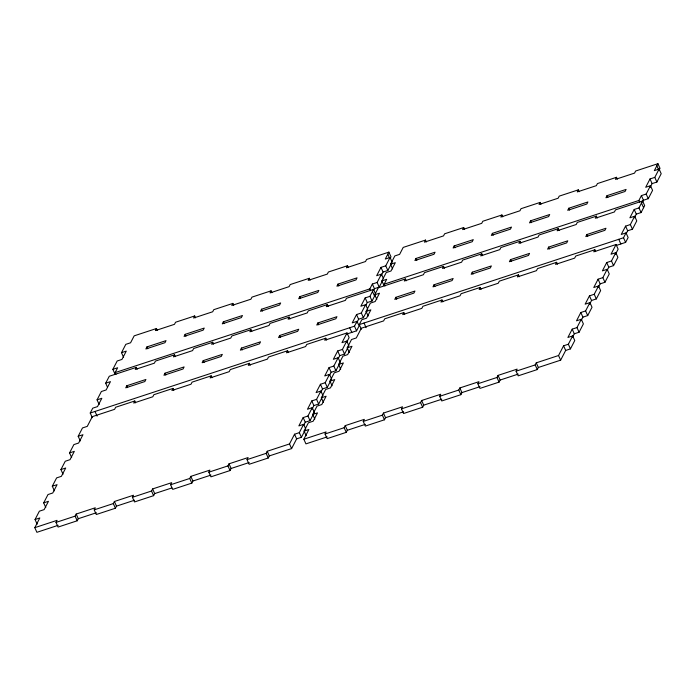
<?xml version="1.0" encoding="UTF-8"?>
<svg xmlns="http://www.w3.org/2000/svg" width="696" height="696" viewBox="0 0 696 696"><rect width="100%" height="100%" fill="white"/><g stroke="black" fill="none" stroke-linecap="round" stroke-linejoin="round"><path stroke-width="1.04" d="M37.149 524.166L35.052 519.52L39.367 511.195L44.144 509.62L48.459 501.303L43.683 502.869L45.779 507.514M43.683 502.869L47.998 494.543L52.774 492.977L57.081 484.651L52.304 486.217L54.401 490.863M52.304 486.217L56.62 477.891L61.396 476.325L65.711 467.999L60.935 469.565L63.032 474.211M60.935 469.565L65.25 461.248L70.018 459.673L74.333 451.347L69.556 452.922L71.653 457.568M69.556 452.922L73.872 444.596L78.648 443.021L82.963 434.704L78.187 436.27L80.284 440.916M78.187 436.27L82.493 427.944L87.27 426.378L92.307 416.66L114.596 409.335L115.666 407.256L134.772 400.974L135.616 402.836M92.324 417.678L90.228 413.032L92.742 408.169L97.518 406.603L101.834 398.277L97.057 399.852L99.154 404.489M97.057 399.852L101.364 391.526L106.14 389.951L110.455 381.625L105.679 383.2L107.358 386.915M105.679 383.2L109.272 376.258L136.338 367.366L137.173 369.228M114.962 373.97L112.865 369.324L117.18 360.998L121.957 359.432L126.272 351.106L121.496 352.672L123.592 357.318M121.496 352.672L125.802 344.346L130.578 342.78L134.18 335.846L156.461 328.521L157.305 330.374M58.168 525.315L36.897 532.31L34.8 527.664L39.829 517.946L35.052 519.52M115.962 374.465L115.127 372.612L117.641 367.758L112.865 369.324M96.387 512.752L78.291 518.703L77.213 520.782L58.107 527.063L56.011 522.418L57.089 520.338L34.8 527.664M126.811 385.749L125.732 387.829L144.838 381.556L145.916 379.468L126.811 385.749L127.655 387.611M136.338 367.366L135.259 369.445L154.364 363.173L155.443 361.085L174.539 354.812L175.383 356.665M146.943 346.904L145.864 348.983L164.961 342.702L166.04 340.622L146.943 346.904L147.778 348.757M156.461 328.521L155.382 330.6L174.487 324.319L175.566 322.239L194.671 315.958L195.506 317.82M56.011 522.418L75.116 516.136L76.186 514.057L95.291 507.775L94.212 509.855L96.309 514.501L115.414 508.228L116.493 506.14L134.589 500.198M134.772 400.974L133.693 403.062L152.798 396.781L153.877 394.702L172.982 388.42L173.817 390.273M165.022 373.195L163.943 375.275L183.039 368.993L184.118 366.914L165.022 373.195L165.857 375.048M174.539 354.812L173.461 356.891L192.566 350.61L193.645 348.531L212.75 342.249L213.585 344.111M185.145 334.341L184.066 336.42L203.171 330.148L204.25 328.068L185.145 334.341L185.98 336.203M194.671 315.958L193.592 318.037L212.698 311.764L213.776 309.676L232.873 303.404L233.717 305.257M94.212 509.855L113.317 503.582L114.396 501.494L133.501 495.221L132.423 497.301L134.519 501.947L153.625 495.665L154.703 493.586L171.79 487.966M172.982 388.42L171.903 390.5L191.008 384.218L192.087 382.139L211.184 375.857L212.028 377.719M203.223 360.632L202.144 362.712L221.25 356.439L222.329 354.36L203.223 360.632L204.067 362.494M212.75 342.249L211.671 344.329L230.776 338.056L231.855 335.968L250.951 329.695L251.795 331.548M223.355 321.787L222.276 323.866L241.373 317.585L242.452 315.505L223.355 321.787L224.19 323.64M232.873 303.404L231.794 305.483L250.899 299.202L251.978 297.122L271.083 290.841L271.918 292.703M132.423 497.301L151.528 491.019L152.607 488.94L171.703 482.659L170.624 484.747L172.721 489.384L191.826 483.111L192.905 481.023L211.001 475.081M211.184 375.857L210.105 377.945L229.21 371.664L230.289 369.585L249.394 363.303L250.229 365.165M241.434 348.078L240.355 350.158L259.46 343.876L260.53 341.797L241.434 348.078L242.269 349.931M250.951 329.695L249.881 331.775L268.978 325.493L270.057 323.414L289.162 317.132L289.997 318.994M261.557 309.224L260.478 311.312L279.583 305.031L280.662 302.951L261.557 309.224L262.401 311.086M271.083 290.841L270.005 292.929L289.11 286.648L290.189 284.568L309.285 278.287L310.129 280.14M170.624 484.747L189.73 478.465L190.808 476.386L209.914 470.105L208.835 472.184L210.931 476.83L230.037 470.548L231.115 468.469L249.212 462.518M249.394 363.303L248.315 365.383L267.421 359.11L268.499 357.022L287.596 350.749L288.44 352.602M279.635 335.515L278.557 337.603L297.662 331.322L298.741 329.243L279.635 335.515L280.479 337.377M289.162 317.132L288.083 319.212L307.188 312.939L308.267 310.86L327.364 304.578L328.207 306.431M299.767 296.67L298.688 298.749L317.785 292.468L318.864 290.389L299.767 296.67L300.602 298.523M309.285 278.287L308.206 280.366L327.311 274.085L328.39 272.005L347.495 265.724L348.331 267.586M208.835 472.184L227.94 465.902L229.019 463.823L248.115 457.542L247.036 459.63L249.142 464.275L268.238 457.994L269.317 455.915L291.607 448.589L296.635 438.871L301.411 437.305L305.248 429.902M287.596 350.749L286.517 352.829L305.622 346.547L306.701 344.468L325.806 338.186L326.642 340.048M317.846 322.961L316.767 325.041L335.872 318.759L336.951 316.68L317.846 322.961L318.681 324.815M327.364 304.578L326.293 306.658L345.39 300.376L346.469 298.297L373.535 289.405L375.631 294.051L372.038 300.985L367.262 302.551L365.826 305.327M337.969 284.116L336.89 286.195L355.995 279.914L357.074 277.834L337.969 284.116L338.813 285.969M347.495 265.724L346.417 267.812L365.522 261.531L366.601 259.451L388.881 252.126L390.978 256.772L390.265 258.155M247.036 459.63L266.142 453.348L267.22 451.269L289.51 443.944L294.538 434.226L299.315 432.66L303.63 424.334L305.727 428.98M325.806 338.186L324.728 340.266L347.017 332.94L349.114 337.586L346.825 342.006M303.83 424.995L305.266 422.22L310.042 420.654L314.348 412.328L312.252 407.682L307.945 416.008L303.169 417.583L298.854 425.9L303.63 424.334M322.979 395.676L320.882 391.039L316.567 399.356L311.791 400.931L307.475 409.257L312.252 407.682M320.595 392.622L322.518 388.925L327.294 387.359L331.6 379.033L329.504 374.387L325.197 382.713L320.421 384.279L316.106 392.605L320.882 391.039M329.704 375.048L331.139 372.273L335.916 370.707L340.231 362.381L338.134 357.735L333.819 366.061L329.043 367.627L324.728 375.953L329.504 374.387M338.326 358.397L339.77 355.621L344.546 354.055L348.853 345.729L346.756 341.084L342.449 349.409L337.673 350.984L333.358 359.301L338.134 357.735M347.017 332.94L341.98 342.658L346.756 341.084M356.717 322.9L358.631 319.203L363.408 317.637L367.723 309.311L365.626 304.665L361.311 312.991L356.535 314.557L352.228 322.883L357.005 321.317L359.101 325.963L356.578 330.817L346.651 334.08M373.535 289.405L369.941 296.339L365.165 297.914L360.85 306.231L365.626 304.665M115.127 372.612L369.837 288.892L372.351 284.038L377.128 282.463L381.443 274.137L383.54 278.783M381.156 275.729L383.078 272.032L387.855 270.457L392.161 262.14L390.065 257.494L385.758 265.82L380.982 267.386L376.666 275.712L381.443 274.137M388.881 252.126L385.288 259.06L390.065 257.494M90.228 413.032L354.481 326.172L357.005 321.317M311.973 409.274L313.887 405.577L318.664 404.002L322.5 396.607M373.613 290.302L374.448 288.683L379.224 287.109L382.582 280.636M306.188 435.731L304.091 431.094L308.406 422.768L313.183 421.193L317.498 412.867L312.721 414.442L314.818 419.088M312.721 414.442L317.028 406.116L321.804 404.541L326.12 396.224L321.343 397.79L323.44 402.436M321.343 397.79L325.658 389.464L330.435 387.898L334.741 379.572L329.974 381.138L332.07 385.784M329.974 381.138L334.28 372.812L339.056 371.246L343.372 362.921L338.595 364.486L340.692 369.132M338.595 364.486L342.91 356.169L347.687 354.595L351.993 346.269L347.217 347.843L349.322 352.489M347.217 347.843L351.532 339.517L356.308 337.943L361.337 328.234L383.626 320.908L384.705 318.829L403.81 312.548L404.646 314.409M361.355 329.243L359.258 324.597L361.781 319.742L366.557 318.176L370.864 309.85L366.087 311.416L368.184 316.062M366.087 311.416L370.402 303.099L375.179 301.525L379.494 293.199L374.718 294.773L376.814 299.419M374.718 294.773L378.311 287.831L405.376 278.939L406.212 280.793M384.001 285.543L381.904 280.897L386.219 272.571L390.995 271.005L395.302 262.679L390.526 264.245L392.631 268.891M390.526 264.245L394.841 255.919L399.617 254.353L403.21 247.411L425.5 240.085L426.335 241.947M327.207 436.888L305.935 443.874L303.839 439.228L308.867 429.519L304.091 431.094M385.001 286.039L384.166 284.185L386.68 279.322L381.904 280.897M365.417 424.325L347.321 430.276L346.243 432.355L327.146 438.637L325.041 433.991L326.12 431.903L303.839 439.228M395.85 297.322L394.771 299.402L413.876 293.12L414.955 291.041L395.85 297.322L396.685 299.176M405.376 278.939L404.298 281.019L423.394 274.737L424.473 272.658L443.578 266.377L444.413 268.238M415.973 258.468L414.894 260.556L434 254.275L435.078 252.196L415.973 258.468L416.817 260.33M425.5 240.085L424.421 242.173L443.526 235.892L444.605 233.812L463.701 227.531L464.545 229.393M325.041 433.991L344.146 427.709L345.225 425.63L364.33 419.349L363.251 421.428L365.348 426.074L384.453 419.792L385.532 417.713L403.628 411.762M403.81 312.548L402.732 314.627L421.837 308.354L422.916 306.266L442.012 299.993L442.856 301.846M434.052 284.76L432.973 286.848L452.078 280.566L453.157 278.487L434.052 284.76L434.896 286.621M443.578 266.377L442.499 268.465L461.605 262.183L462.683 260.104L481.789 253.822L482.624 255.676M454.183 245.914L453.105 247.994L472.21 241.721L473.289 239.633L454.183 245.914L455.019 247.776M463.701 227.531L462.631 229.61L481.728 223.329L482.807 221.25L501.912 214.977L502.747 216.83M363.251 421.428L382.356 415.147L383.435 413.067L402.532 406.795L401.462 408.874L403.558 413.52L422.655 407.238L423.733 405.159L441.838 399.208M442.012 299.993L440.942 302.073L460.039 295.791L461.117 293.712L480.223 287.431L481.058 289.292M472.262 272.206L471.183 274.285L490.288 268.012L491.367 265.924L472.262 272.206L473.097 274.067M481.789 253.822L480.71 255.902L499.806 249.62L500.885 247.541L519.99 241.268L520.834 243.121M492.385 233.36L491.306 235.439L510.412 229.158L511.49 227.079L492.385 233.36L493.229 235.213M501.912 214.977L500.833 217.056L519.938 210.775L521.017 208.696L540.122 202.414L540.957 204.276M401.462 408.874L420.558 402.592L421.637 400.513L440.742 394.232L439.663 396.311L441.76 400.957L460.865 394.684L461.944 392.596L480.04 386.654M480.223 287.431L479.144 289.51L498.249 283.237L499.328 281.158L518.433 274.876L519.268 276.73M510.464 259.651L509.385 261.731L528.49 255.449L529.569 253.37L510.464 259.651L511.308 261.505M519.99 241.268L518.912 243.348L538.017 237.066L539.096 234.987L558.201 228.706L559.036 230.567M530.596 220.797L529.517 222.877L548.622 216.604L549.701 214.516L530.596 220.797L531.431 222.659M540.122 202.414L539.043 204.494L558.14 198.221L559.219 196.133L578.324 189.86L579.168 191.713M439.663 396.311L458.768 390.038L459.847 387.95L478.952 381.678L477.874 383.757L479.97 388.403L499.067 382.121L500.146 380.042L518.25 374.091M518.433 274.876L517.354 276.956L536.451 270.674L537.529 268.595L556.635 262.314L557.47 264.175M548.674 247.089L547.595 249.168L566.701 242.895L567.779 240.807L548.674 247.089L549.509 248.95M558.201 228.706L557.122 230.785L576.218 224.512L577.297 222.424L596.402 216.151L597.246 218.005M568.797 208.243L567.718 210.322L586.824 204.041L587.903 201.962L568.797 208.243L569.641 210.096M578.324 189.86L577.245 191.939L596.35 185.658L597.429 183.579L616.534 177.297L617.369 179.159M477.874 383.757L496.97 377.476L498.049 375.396L517.154 369.115L516.075 371.194L518.172 375.84L537.277 369.567L538.356 367.479L560.645 360.154L565.674 350.445L570.45 348.879L574.765 340.553L572.669 335.907L567.893 337.473L572.199 329.147L576.975 327.581L581.29 319.255L583.387 323.901L579.072 332.227L574.296 333.793L572.382 337.499M556.635 262.314L555.556 264.402L574.661 258.12L575.74 256.041L594.845 249.76L595.68 251.621M586.876 234.535L585.806 236.614L604.902 230.333L605.981 228.253L586.876 234.535L587.72 236.388M596.402 216.151L595.324 218.231L614.429 211.949L615.508 209.87L642.573 200.97L644.67 205.616L641.077 212.558L636.301 214.124L634.378 217.822M607.008 195.68L605.929 197.768L625.034 191.487L626.113 189.408L607.008 195.68L607.843 197.542M616.534 177.297L615.455 179.377L634.552 173.104L635.631 171.016L657.92 163.691L660.017 168.336L658.938 170.424M516.075 371.194L535.18 364.921L536.259 362.842L558.549 355.517L563.577 345.799L568.354 344.233L572.669 335.907M594.845 249.76L593.766 251.839L616.047 244.514L618.144 249.159L615.403 254.458M581.491 319.916L582.926 317.15L587.702 315.575L592.018 307.249L589.921 302.603L585.606 310.929L580.829 312.504L576.514 320.83L581.29 319.255M589.634 304.195L591.548 300.498L596.324 298.923L600.639 290.597L598.543 285.96L594.227 294.277L589.451 295.852L585.145 304.178L589.921 302.603M598.264 287.544L600.178 283.846L604.955 282.28L609.27 273.954L607.164 269.308L602.858 277.634L598.082 279.2L593.766 287.526L598.543 285.96M607.364 269.97L608.8 267.194L613.576 265.628L617.891 257.303L615.795 252.657L611.48 260.983L606.703 262.549L602.397 270.875L607.164 269.308M616.047 244.514L611.018 254.231L615.795 252.657M626.235 233.551L627.67 230.776L632.447 229.21L636.762 220.884L634.665 216.239L630.35 224.564L625.573 226.13L621.258 234.456L626.035 232.89L628.131 237.527L625.617 242.391L616.717 245.314M642.573 200.97L638.98 207.913L634.204 209.479L629.889 217.804L634.665 216.239M384.166 284.185L638.876 200.465L641.39 195.611L646.166 194.036L650.473 185.71L652.578 190.356L648.263 198.682L643.487 200.248L642.643 201.866M650.195 187.302L652.108 183.605L656.885 182.03L661.2 173.704L659.103 169.058L654.788 177.384L650.012 178.959L645.705 187.285L650.473 185.71M657.92 163.691L654.327 170.633L659.103 169.058M359.258 324.597L623.52 237.745L626.035 232.89M656.841 165.779L658.52 169.493M654.788 177.384L656.885 182.03M650.012 178.959L652.108 183.605M646.166 194.036L648.263 198.682M641.39 195.611L643.487 200.248M641.495 203.058L643.591 207.704M638.876 200.465L639.711 202.319M638.98 207.913L641.077 212.558M634.204 209.479L636.301 214.124M630.35 224.564L632.447 229.21M625.573 226.13L627.67 230.776M623.52 237.745L625.617 242.391M618.744 239.311L620.841 243.957M611.48 260.983L613.576 265.628M606.703 262.549L608.8 267.194M602.858 277.634L604.955 282.28M598.082 279.2L600.178 283.846M594.227 294.277L596.324 298.923M589.451 295.852L591.548 300.498M585.606 310.929L587.702 315.575M580.829 312.504L582.926 317.15M576.975 327.581L579.072 332.227M572.199 329.147L574.296 333.793M568.354 344.233L570.45 348.879M563.577 345.799L565.674 350.445M558.549 355.517L560.645 360.154M536.259 362.842L538.356 367.479M535.18 364.921L537.277 369.567M498.049 375.396L500.146 380.042M496.97 377.476L499.067 382.121M459.847 387.95L461.944 392.596M458.768 390.038L460.865 394.684M387.803 254.205L389.482 257.92M385.758 265.82L387.855 270.457M380.982 267.386L383.078 272.032M377.128 282.463L379.224 287.109M372.351 284.038L374.448 288.683M372.456 291.485L374.552 296.131M421.637 400.513L423.733 405.159M369.837 288.892L370.672 290.745M420.558 402.592L422.655 407.238M369.941 296.339L372.038 300.985M365.165 297.914L367.262 302.551M361.311 312.991L363.408 317.637M364.034 323.031L366.131 327.677M356.535 314.557L358.631 319.203M354.481 326.172L356.578 330.817M349.705 327.738L351.811 332.384M383.435 413.067L385.532 417.713M382.356 415.147L384.453 419.792M342.449 349.409L344.546 354.055M337.673 350.984L339.77 355.621M333.819 366.061L335.916 370.707M329.043 367.627L331.139 372.273M345.225 425.63L347.321 430.276M325.197 382.713L327.294 387.359M344.146 427.709L346.243 432.355M320.421 384.279L322.518 388.925M316.567 399.356L318.664 404.002M311.791 400.931L313.887 405.577M307.945 416.008L310.042 420.654M303.169 417.583L305.266 422.22M299.315 432.66L301.411 437.305M294.538 434.226L296.635 438.871M289.51 443.944L291.607 448.589M267.22 451.269L269.317 455.915M266.142 453.348L268.238 457.994M229.019 463.823L231.115 468.469M227.94 465.902L230.037 470.548M190.808 476.386L192.905 481.023M189.73 478.465L191.826 483.111M152.607 488.94L154.703 493.586M151.528 491.019L153.625 495.665M95.004 411.458L97.101 416.104M114.396 501.494L116.493 506.14M113.317 503.582L115.414 508.228M76.186 514.057L78.291 518.703M75.116 516.136L77.213 520.782"/></g></svg>
